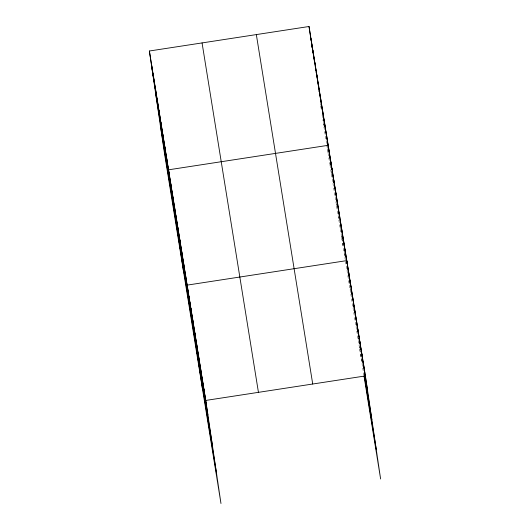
<?xml version="1.0" encoding="UTF-8"?>
<svg xmlns="http://www.w3.org/2000/svg" width="530" height="530" viewBox="0 0 530 530"><rect width="100%" height="100%" fill="white"/><g stroke="black" fill="none" stroke-linecap="round" stroke-linejoin="round"><path stroke-width="0.4" stroke-dasharray="2.65 1.99" d="M323.77 124.126L324.022 125.709M327.726 148.678L327.984 150.262M331.435 171.647L331.946 174.814M336.676 204.123L337.186 207.29M338.716 216.797L339.101 219.168M344.308 251.458L344.56 252.995M344.685 253.764L345.182 256.838M350.264 288.36L350.516 289.897M358.2 337.557L358.452 339.094M327.951 152.534L322.81 119.833M328.077 153.329L329.865 164.419M329.998 165.208L343.155 246.788L342.572 242.694M343.413 248.371L345.275 259.905M345.52 261.442L347.753 275.275M347.879 276.044L354.451 316.788M354.577 317.556L361.771 362.142M362.017 363.686L363.878 375.214M358.187 337.723L358.426 339.346M359.506 346.647L359.744 348.27M359.863 349.084L360.34 352.324M360.579 353.947L361.778 362.063M340.3 227.284L340.538 228.907M341.618 236.201L341.857 237.824M341.976 238.639L342.453 241.885M318.45 90.339L318.682 91.876M320.411 103.608L320.65 105.231M320.769 106.04L321.372 110.101M322.088 114.964L322.69 119.018"/><path stroke-width="0.79" d="M149.38 51.006L205.753 400.435L220.977 503.5L164.598 154.071L149.38 51.006L309.023 26.5L365.402 375.929L380.619 478.994L364.004 375.982M205.753 400.435L365.402 375.929M311.435 42.658L314.886 64.044L312.859 50.264M315.138 65.627L315.396 67.211M315.648 68.794L315.906 70.384M316.165 71.967L316.417 73.551M316.675 75.134L318.59 87.013M318.848 88.596L319.1 90.18M319.358 91.77L320.763 100.481L318.61 85.9M320.889 101.27L324.466 123.45M324.599 124.239L325.493 129.784M325.745 131.367L326.003 132.951M326.255 134.534L326.513 136.117L324.36 121.542M326.772 137.707L327.023 139.291M327.282 140.874L329.196 152.753M329.455 154.336L329.706 155.919M329.965 157.503L330.349 159.881L328.196 145.306L168.547 169.812L183.764 272.877M331.833 169.103L330.468 160.65L331.303 166.374M332.582 173.721L333.45 179.1M333.695 180.637L334.066 182.943L331.912 168.368M334.191 183.711L337.663 205.236M337.915 206.773L339.279 215.233M340.022 219.844L341.512 229.066L339.359 214.491M341.631 229.834L345.109 251.359L343.076 237.553M345.355 252.896L345.6 254.44M345.851 255.977L347.09 263.662L344.937 249.087M347.461 265.967L348.826 274.421M348.952 275.196L350.814 286.723L348.66 272.148M351.185 289.029L352.549 297.489L350.522 283.676M352.675 298.257L353.046 300.563M353.291 302.1L353.543 303.637M353.788 305.174L356.266 320.551M356.392 321.319L358.876 336.689M359.121 338.226L359.367 339.77M359.618 341.307L359.989 343.612L357.962 329.806M360.115 344.381L360.983 349.76M361.228 351.297L362.593 359.757M362.845 361.294L363.712 366.674M363.832 367.442L364.7 372.822M364.951 374.359L367.555 390.504M364.799 375.889L371.868 419.707M364.401 375.995L376.313 449.791M256.341 34.589L312.72 384.011M202.062 42.917L258.441 392.346M151.527 65.581L207.906 415.01M155.84 94.784L212.219 444.213M160.285 124.868L216.664 474.297M363.54 364.395L365.693 378.97M361.685 352.867L363.712 366.634M359.824 341.333L361.977 355.908M356.1 318.272L358.253 332.847M354.239 306.744L356.273 320.504M352.377 295.21L354.53 309.785M349.31 277.627L346.799 260.614L187.15 285.12L202.367 388.192M349.548 279.25L349.787 280.873M350.032 282.49L350.27 284.113M351.105 289.791L351.344 291.414M341.221 226.025L343.367 240.6M337.497 202.964L339.65 217.538M335.636 191.429L337.67 205.196M333.774 179.902L335.927 194.477M330.058 156.834L331.846 168.984M331.541 167.99L331.787 169.613M332.025 171.236L332.264 172.859M326.275 133.428L328.428 148.002M322.445 109.664L324.479 123.43M320.524 97.785L322.677 112.36M316.695 74.021L318.61 86.98M314.774 62.142L316.927 76.718M310.944 38.379L313.098 52.954M309.023 26.5L311.176 41.075M311.421 42.698L312.137 47.567M312.375 49.191L312.614 50.807M203.891 388.901L206.044 403.476M202.036 377.373L204.189 391.948M200.174 365.839L202.327 380.414M198.313 354.312L200.466 368.887M196.451 342.777L198.604 357.352M194.59 331.25L196.743 345.825M192.734 319.716L194.881 334.291M190.873 308.182L193.026 322.763M189.011 296.654L191.164 311.229M185.288 273.593L187.441 288.168M183.426 262.058L185.579 276.633M181.571 250.531L183.718 265.106M179.71 238.997L181.863 253.572M177.848 227.469L180.001 242.044M175.986 215.935L178.14 230.51M174.125 204.408L176.278 218.983M172.263 192.874L174.416 207.449M170.408 181.34L172.561 195.921M166.632 157.933L168.778 172.508M164.711 146.048L166.864 160.623M162.796 134.169L164.949 148.744M160.881 122.291L163.028 136.866M158.96 110.406L161.113 124.987M157.046 98.527L159.199 113.102M155.131 86.648L157.278 101.223M153.21 74.77L155.363 89.345M151.295 62.884L153.448 77.46"/></g></svg>
